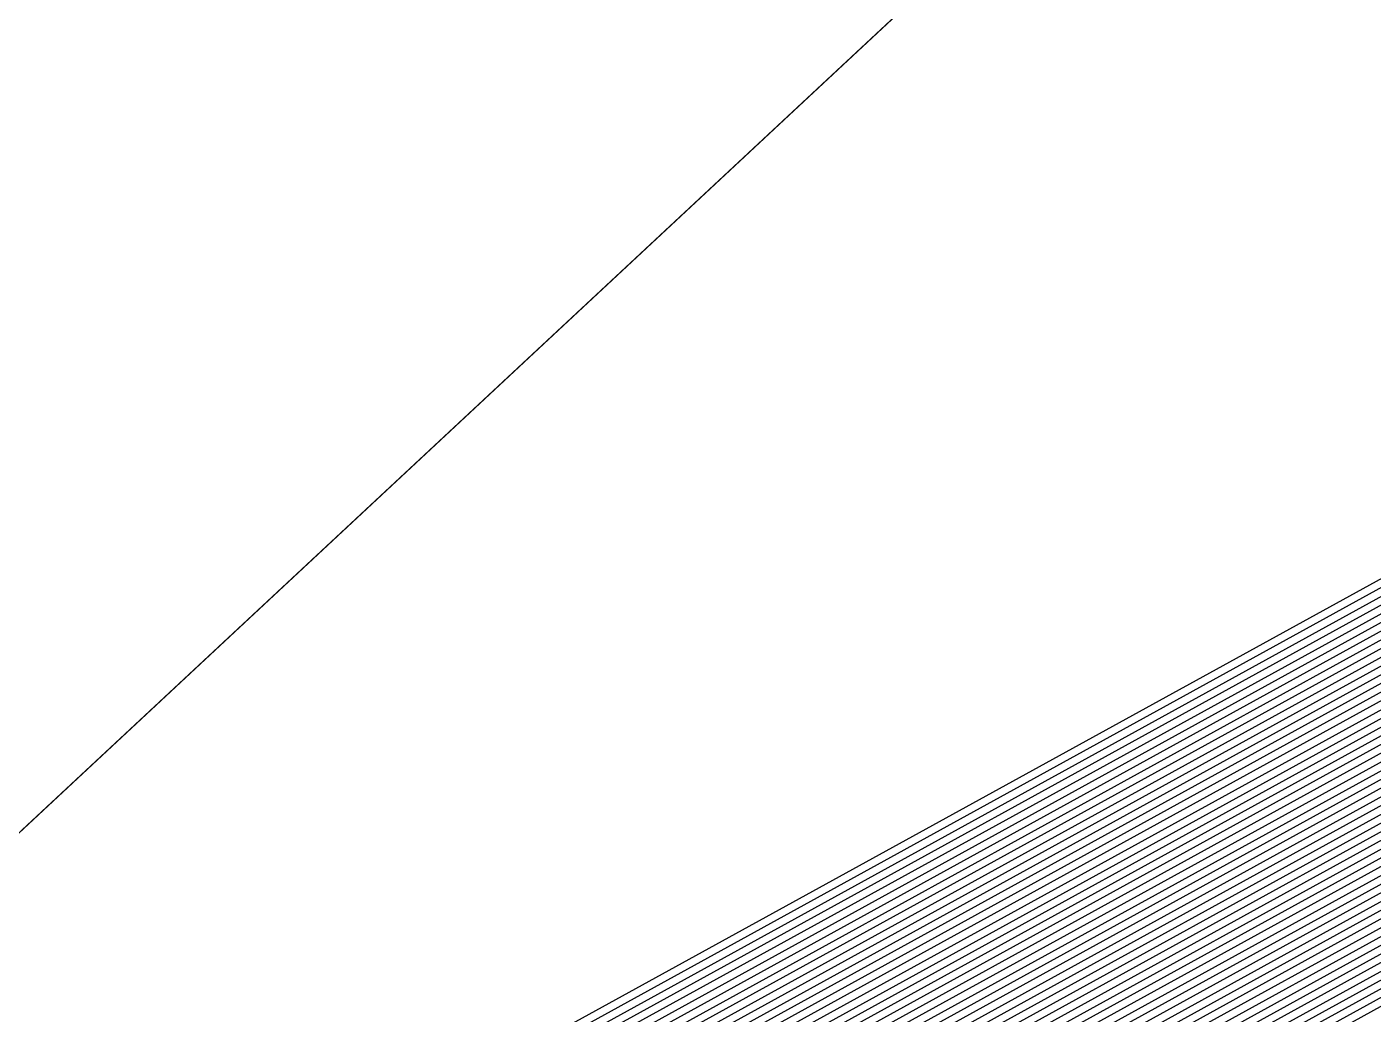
# Model space of a CAD drawing. Extents: x 7084 to 11035, y 13750 to 16729.
# Drawn here: x 7917.7 to 8017.6, y 16267.7 to 16341 of the extents above; entities that cross this region are included whole.
import ezdxf

# ---------------------------------------------------------------- set-up
doc = ezdxf.new("R2010")
doc.units = 0
doc.layers.add('Default', color=7, linetype='Continuous')

msp = doc.modelspace()

# ---------------------------------------------------------------- linework, layer by layer
at = {"layer": 'Default'}
for points in [[(7337.639, 15006.932), (7283.265, 15919.55), (7615.554, 16185.478), (7537.013, 15677.796), (7524.929, 15641.534), (7283.265, 15919.55), (7337.639, 15006.932), (7458.472, 15284.948), (7524.929, 15641.534), (7283.265, 15919.55), (7537.013, 15677.796), (7615.554, 16185.478), (7820.968, 16191.522), (7615.554, 16185.478), (8177.424, 16523.932), (8062.633, 16324.486), (7820.968, 16191.522), (8177.424, 16523.932), (8304.298, 16729.422), (10497.404, 16469.538)], [(8449.296, 16693.159), (8304.298, 16729.422), (8177.424, 16523.932), (7820.968, 16191.522)], [(7459.326, 15285.336), (7525.656, 15641.236), (7537.716, 15677.429), (7537.899, 15678.15), (7616.289, 16184.855), (7821.309, 16190.887), (7821.76, 16191.31), (8062.96, 16324.018), (8063.152, 16324.182), (8177.722, 16523.244), (8449.072, 16692.146)], [(7460.181, 15285.723), (7526.384, 15640.938), (7538.42, 15677.061), (7538.785, 15678.503), (7617.024, 16184.232), (7821.649, 16190.252), (7822.552, 16191.098), (8063.287, 16323.551), (8063.671, 16323.877), (8178.02, 16522.557), (8448.847, 16691.133)], [(8448.622, 16690.119), (8178.318, 16521.869), (8064.19, 16323.573), (8063.613, 16323.083), (7823.343, 16190.886), (7821.989, 16189.617), (7617.759, 16183.608), (7539.671, 15678.856), (7539.124, 15676.693), (7527.111, 15640.64), (7461.036, 15286.111)], [(7086.928, 14511.075), (7087.043, 14513.381), (7338.839, 15005.163), (7339.492, 15006.624), (7459.394, 15282.501), (7460.508, 15283.808), (7461.776, 15285.154), (7461.891, 15286.499), (7527.838, 15640.342), (7539.828, 15676.326), (7540.558, 15679.209), (7618.495, 16182.985), (7822.329, 16188.982), (7824.135, 16190.674), (8063.94, 16322.615), (8064.708, 16323.269), (8178.616, 16521.181), (8448.397, 16689.106)], [(7824.926, 16190.462), (8064.267, 16322.148), (8065.227, 16322.964), (8178.914, 16520.493), (8448.173, 16688.093)], [(8447.948, 16687.08), (8179.212, 16519.805), (8065.746, 16322.66), (8064.594, 16321.68), (7825.718, 16190.25), (7823.01, 16187.713), (7619.965, 16181.739), (7542.33, 15679.915), (7541.236, 15675.591), (7529.292, 15639.746), (7463.601, 15287.275)], [(7339.738, 15003.836), (7340.881, 15006.393), (7460.087, 15280.666), (7462.036, 15282.954), (7464.254, 15285.308), (7464.456, 15287.663), (7530.019, 15639.448), (7541.939, 15675.223), (7543.217, 15680.268), (7620.7, 16181.116), (7823.35, 16187.078), (7826.509, 16190.038), (8064.921, 16321.212), (8066.265, 16322.356), (8179.51, 16519.117), (8447.723, 16686.066)], [(7465.311, 15288.05), (7530.746, 15639.15), (7542.643, 15674.855), (7544.103, 15680.621), (7621.435, 16180.492), (7823.69, 16186.443), (7827.301, 16189.826), (8065.247, 16320.745), (8066.784, 16322.052), (8179.808, 16518.429), (8447.498, 16685.053)], [(8447.274, 16684.04), (8180.106, 16517.742), (8067.303, 16321.747), (8065.574, 16320.277), (7828.092, 16189.614), (7824.03, 16185.808), (7622.171, 16179.869)], [(8447.049, 16683.026), (8180.404, 16517.054), (8067.821, 16321.443), (8065.901, 16319.809), (7828.884, 16189.402), (7824.371, 16185.174), (7622.906, 16179.246), (7545.875, 15681.328), (7544.051, 15674.12), (7532.2, 15638.554), (7467.02, 15288.826)], [(8446.824, 16682.013), (8180.703, 16516.366), (8068.34, 16321.139), (8066.228, 16319.342), (7829.675, 16189.19), (7824.711, 16184.539), (7623.641, 16178.623), (7546.762, 15681.681), (7544.755, 15673.752), (7532.927, 15638.256), (7467.875, 15289.214), (7467.558, 15285.514), (7464.073, 15281.814), (7461.009, 15278.22), (7342.733, 15006.085), (7340.937, 15002.068), (7092.557, 14516.958), (7092.241, 14510.615), (7447.069, 14185.236), (7449.393, 14181.536), (7733.256, 14104.629), (7744.347, 14112.874)], [(8446.599, 16681), (8181.001, 16515.678), (8068.859, 16320.834), (8066.554, 16318.874), (7830.467, 16188.978), (7825.051, 16183.904)], [(8446.375, 16679.987), (8181.299, 16514.99), (8069.378, 16320.53), (8066.881, 16318.406), (7831.258, 16188.766), (7825.391, 16183.269), (7625.112, 16177.376), (7548.534, 15682.387), (7546.162, 15673.017), (7534.381, 15637.661), (7469.585, 15289.99), (7469.21, 15285.617), (7465.091, 15281.244), (7461.471, 15276.997), (7343.659, 15005.931), (7341.537, 15001.183), (7094.133, 14517.979), (7093.759, 14510.484), (7447.193, 14186.383), (7449.939, 14182.011), (7732.687, 14105.405)], [(8446.15, 16678.973), (8181.597, 16514.302), (8069.897, 16320.226), (8067.208, 16317.939), (7832.05, 16188.554), (7825.731, 16182.634), (7625.847, 16176.753), (7549.42, 15682.74), (7546.866, 15672.649), (7535.108, 15637.363), (7470.44, 15290.377)], [(7732.118, 14106.182), (7450.486, 14182.485), (7447.317, 14187.53), (7095.277, 14510.352), (7095.709, 14519.001), (7342.137, 15000.299), (7344.585, 15005.777), (7461.932, 15275.773), (7466.109, 15280.674), (7470.862, 15285.72), (7471.295, 15290.765), (7535.835, 15637.065), (7547.57, 15672.282), (7550.307, 15683.093), (7626.582, 16176.13), (7826.072, 16181.999), (7832.841, 16188.342), (8067.535, 16317.471), (8070.416, 16319.921), (8181.895, 16513.615), (8445.925, 16677.96)], [(7472.149, 15291.153), (7536.562, 15636.767), (7548.274, 15671.914), (7551.193, 15683.446), (7627.317, 16175.507), (7826.412, 16181.365), (7833.633, 16188.13), (8067.862, 16317.003), (8070.934, 16319.617), (8182.193, 16512.927), (8445.7, 16676.947)], [(7473.004, 15291.541), (7537.289, 15636.469), (7548.978, 15671.546), (7552.079, 15683.799), (7628.053, 16174.884), (7826.752, 16180.73), (7834.424, 16187.918), (8068.188, 16316.536), (8071.453, 16319.313), (8182.491, 16512.239), (8445.476, 16675.933)], [(8445.251, 16674.92), (8182.789, 16511.551), (8071.972, 16319.009), (8068.515, 16316.068), (7835.216, 16187.706), (7827.092, 16180.095), (7628.788, 16174.26), (7552.966, 15684.153)], [(8445.026, 16673.907), (8183.087, 16510.863), (8072.491, 16318.704), (8068.842, 16315.6), (7836.007, 16187.494), (7827.432, 16179.46), (7629.523, 16173.637), (7553.852, 15684.506), (7550.385, 15670.811), (7538.744, 15635.873), (7474.714, 15292.316)], [(8444.801, 16672.894), (8183.385, 16510.175), (8073.01, 16318.4), (8069.169, 16315.133), (7836.799, 16187.282), (7827.773, 16178.825), (7630.258, 16173.014), (7554.738, 15684.859), (7551.089, 15670.443), (7539.471, 15635.575), (7475.569, 15292.704)], [(8444.577, 16671.88), (8183.683, 16509.487), (8073.529, 16318.096), (8069.495, 16314.665), (7837.59, 16187.07), (7828.113, 16178.191), (7630.993, 16172.391), (7555.624, 15685.212), (7551.793, 15670.076), (7540.198, 15635.277), (7476.424, 15293.092)], [(7477.279, 15293.48), (7540.925, 15634.979), (7552.497, 15669.708), (7556.511, 15685.565), (7631.729, 16171.768), (7828.453, 16177.556), (7838.382, 16186.858), (8069.822, 16314.197), (8074.047, 16317.791), (8183.981, 16508.8), (8444.352, 16670.867)], [(8443.902, 16668.841), (8184.578, 16507.424), (8075.085, 16317.183), (8070.476, 16313.262), (7839.965, 16186.434), (7829.133, 16176.286), (7633.199, 16170.521), (7558.283, 15686.271), (7553.904, 15668.973), (7542.379, 15634.384), (7478.988, 15294.256)], [(7479.843, 15294.643), (7543.106, 15634.086), (7554.608, 15668.605), (7559.169, 15686.624), (7633.934, 16169.898), (7829.474, 16175.651), (7840.757, 16186.222), (8070.803, 16312.794), (8075.604, 16316.879), (8184.876, 16506.736), (8443.678, 16667.827)], [(7345.435, 14995.435), (7349.679, 15004.93), (7464.47, 15269.045), (7471.71, 15277.541), (7479.949, 15286.286), (7480.698, 15295.031), (7543.833, 15633.788), (7555.312, 15668.238), (7560.056, 15686.977), (7634.67, 16169.275), (7829.814, 16175.016), (7841.548, 16186.011), (8071.129, 16312.327), (8076.123, 16316.574), (8185.174, 16506.048), (8443.453, 16666.814)], [(8443.228, 16665.801), (8185.472, 16505.36), (8076.642, 16316.27), (8071.456, 16311.859), (7842.34, 16185.799), (7830.154, 16174.382), (7635.405, 16168.652), (7560.942, 15687.331), (7556.016, 15667.87), (7544.56, 15633.49), (7481.553, 15295.419), (7480.775, 15286.338), (7472.219, 15277.256)], [(8443.003, 16664.787), (8185.77, 16504.673), (8077.16, 16315.966), (8071.783, 16311.391), (7843.131, 16185.587), (7830.494, 16173.747), (7636.14, 16168.028), (7561.828, 15687.684), (7556.72, 15667.502), (7545.287, 15633.192), (7482.408, 15295.807), (7481.601, 15286.389)], [(8442.779, 16663.774), (8186.068, 16503.985), (8077.679, 16315.661), (8072.11, 16310.924), (7843.923, 16185.375), (7830.834, 16173.112), (7636.875, 16167.405), (7562.715, 15688.037), (7557.424, 15667.135), (7546.014, 15632.894), (7483.263, 15296.195)], [(8442.554, 16662.761), (8186.366, 16503.297), (8078.198, 16315.357), (8072.437, 16310.456), (7844.714, 16185.163), (7831.175, 16172.477), (7637.611, 16166.782), (7563.601, 15688.39), (7558.127, 15666.767), (7546.741, 15632.596), (7484.118, 15296.583), (7483.253, 15286.492), (7473.747, 15276.401), (7465.393, 15266.599), (7351.532, 15004.622), (7346.634, 14993.667), (7107.526, 14526.665), (7106.662, 14509.366), (7448.245, 14196.134), (7454.583, 14186.043), (7727.85, 14112.006)], [(7484.972, 15296.97), (7547.468, 15632.298), (7558.831, 15666.399), (7564.487, 15688.743), (7638.346, 16166.159), (7831.515, 16171.842), (7845.506, 16184.951), (8072.763, 16309.988), (8078.717, 16315.053), (8186.664, 16502.609), (8442.329, 16661.748)], [(7109.101, 14527.687), (7347.234, 14992.782), (7352.458, 15004.468), (7465.854, 15265.376), (7474.765, 15275.831), (7484.905, 15286.595), (7485.827, 15297.358), (7548.195, 15632), (7559.535, 15666.032), (7565.373, 15689.096), (7639.081, 16165.536), (7831.855, 16171.208), (7846.297, 16184.739), (8073.09, 16309.521), (8079.236, 16314.748), (8186.962, 16501.921), (8442.104, 16660.734)], [(8441.88, 16659.721), (8187.26, 16501.233), (8079.754, 16314.444), (8073.417, 16309.053), (7847.089, 16184.527), (7832.195, 16170.573), (7639.816, 16164.913), (7566.26, 15689.449)], [(7448.493, 14198.428), (7109.698, 14509.104), (7110.677, 14528.708), (7347.834, 14991.898), (7353.384, 15004.314), (7466.316, 15264.152), (7475.784, 15275.262), (7486.558, 15286.698), (7487.537, 15298.134), (7549.65, 15631.405), (7560.943, 15665.296), (7567.146, 15689.802), (7640.551, 16164.289), (7832.535, 16169.938), (7847.88, 16184.315), (8073.744, 16308.585), (8080.273, 16314.14), (8187.558, 16500.545), (8441.655, 16658.708)], [(7488.392, 15298.522), (7550.377, 15631.107), (7561.646, 15664.929), (7568.032, 15690.155), (7641.287, 16163.666), (7832.876, 16169.303), (7848.672, 16184.103), (8074.07, 16308.117), (8080.792, 16313.836), (8187.856, 16499.858), (8441.43, 16657.694)], [(8441.205, 16656.681), (8188.155, 16499.17), (8081.311, 16313.531), (8074.397, 16307.65), (7849.463, 16183.891), (7833.216, 16168.668), (7642.022, 16163.043), (7568.918, 15690.509), (7562.35, 15664.561), (7551.104, 15630.809), (7489.247, 15298.91)], [(7490.102, 15299.297), (7551.831, 15630.511), (7563.054, 15664.193), (7569.805, 15690.862), (7642.757, 16162.42), (7833.556, 16168.033), (7850.255, 16183.679), (8074.724, 16307.182), (8081.83, 16313.227), (8188.453, 16498.482), (8440.981, 16655.668)], [(7490.957, 15299.685), (7552.558, 15630.213), (7563.758, 15663.826), (7570.691, 15691.215), (7643.492, 16161.797), (7833.896, 16167.399), (7851.046, 16183.467), (8075.051, 16306.714), (8082.349, 16312.923), (8188.751, 16497.794), (8440.756, 16654.655)], [(8440.531, 16653.641), (8189.049, 16497.106), (8082.867, 16312.618), (8075.378, 16306.247), (7851.838, 16183.255), (7834.236, 16166.764), (7644.228, 16161.173), (7571.577, 15691.568), (7564.462, 15663.458), (7553.285, 15629.915), (7491.811, 15300.073), (7490.688, 15286.955), (7478.329, 15273.837)], [(8440.306, 16652.628), (8189.347, 16496.418), (8083.386, 16312.314), (8075.704, 16305.779), (7852.629, 16183.043), (7834.577, 16166.129), (7644.963, 16160.55), (7572.464, 15691.921), (7565.166, 15663.091), (7554.012, 15629.617), (7492.666, 15300.461)], [(7492.34, 15287.058), (7493.521, 15300.849), (7554.739, 15629.319), (7565.869, 15662.723), (7573.35, 15692.274), (7645.698, 16159.927), (7834.917, 16165.494), (7853.421, 16182.831), (8076.031, 16305.311), (8083.905, 16312.01), (8189.645, 16495.731), (8440.082, 16651.615)], [(8163.445, 14024.024), (8116.661, 14042.59), (7766.782, 14148.148), (7724.435, 14116.665), (7457.861, 14188.889), (7448.988, 14203.016), (7115.77, 14508.578), (7116.979, 14532.795), (7350.232, 14988.361), (7357.088, 15003.698), (7468.161, 15259.259), (7479.857, 15272.983), (7493.166, 15287.11), (7494.376, 15301.237), (7555.466, 15629.021), (7566.573, 15662.355), (7574.236, 15692.627), (7646.433, 16159.304), (7835.257, 16164.859), (7854.212, 16182.619), (8076.358, 16304.844), (8084.424, 16311.705), (8189.943, 16495.043), (8439.857, 16650.601)], [(7357.552, 15003.621), (7468.392, 15258.648), (7480.366, 15272.698), (7493.992, 15287.161), (7495.231, 15301.624), (7556.193, 15628.723), (7567.277, 15661.988), (7575.122, 15692.98), (7647.169, 16158.681), (7835.597, 16164.225), (7855.004, 16182.407), (8076.685, 16304.376), (8084.943, 16311.401), (8190.241, 16494.355), (8439.632, 16649.588)], [(8439.407, 16648.575), (8190.539, 16493.667), (8085.462, 16311.097), (8077.011, 16303.908), (7855.795, 16182.195), (7835.937, 16163.59), (7647.904, 16158.057)], [(7557.647, 15628.128), (7568.685, 15661.252), (7576.895, 15693.687), (7648.639, 16157.434), (7836.278, 16162.955), (7856.587, 16181.983), (8077.338, 16303.441), (8085.98, 16310.793), (8190.837, 16492.979), (8439.183, 16647.562)], [(8438.958, 16646.548), (8191.135, 16492.291), (8086.499, 16310.488), (8077.665, 16302.973), (7857.378, 16181.771), (7836.618, 16162.32), (7649.374, 16156.811), (7577.781, 15694.04), (7569.389, 15660.885), (7558.374, 15627.83), (7497.795, 15302.788)], [(8438.733, 16645.535), (8191.433, 16491.603), (8087.018, 16310.184), (8077.992, 16302.505), (7858.17, 16181.559), (7836.958, 16161.685), (7650.11, 16156.188), (7578.667, 15694.393), (7570.092, 15660.517), (7559.101, 15627.532), (7498.65, 15303.176), (7497.296, 15287.367), (7482.403, 15271.558), (7469.315, 15256.201), (7359.404, 15003.313), (7351.731, 14986.15), (7120.919, 14535.35), (7119.565, 14508.249), (7449.297, 14205.884)], [(8438.508, 16644.522), (8191.731, 16490.916), (8087.537, 16309.88), (8078.319, 16302.038), (7858.961, 16181.347), (7837.298, 16161.051), (7650.845, 16155.565), (7579.554, 15694.746), (7570.796, 15660.149), (7559.828, 15627.234), (7499.505, 15303.564)], [(7352.331, 14985.265), (7360.33, 15003.16), (7469.776, 15254.978), (7483.421, 15270.989), (7498.948, 15287.47), (7500.36, 15303.951), (7560.555, 15626.936), (7571.5, 15659.782), (7580.44, 15695.099), (7651.58, 16154.941), (7837.638, 16160.416), (7859.753, 16181.135), (8078.645, 16301.57), (8088.056, 16309.575), (8192.03, 16490.228), (8438.283, 16643.508)], [(8184.28, 16508.112), (8074.566, 16317.487), (8070.149, 16313.73), (7839.173, 16186.646), (7828.793, 16176.921), (7632.464, 16171.144), (7557.397, 15685.918), (7553.201, 15669.341), (7541.652, 15634.682), (7478.134, 15293.868)]]:
    msp.add_lwpolyline(points, dxfattribs=at)

doc.saveas('drawing.dxf')
